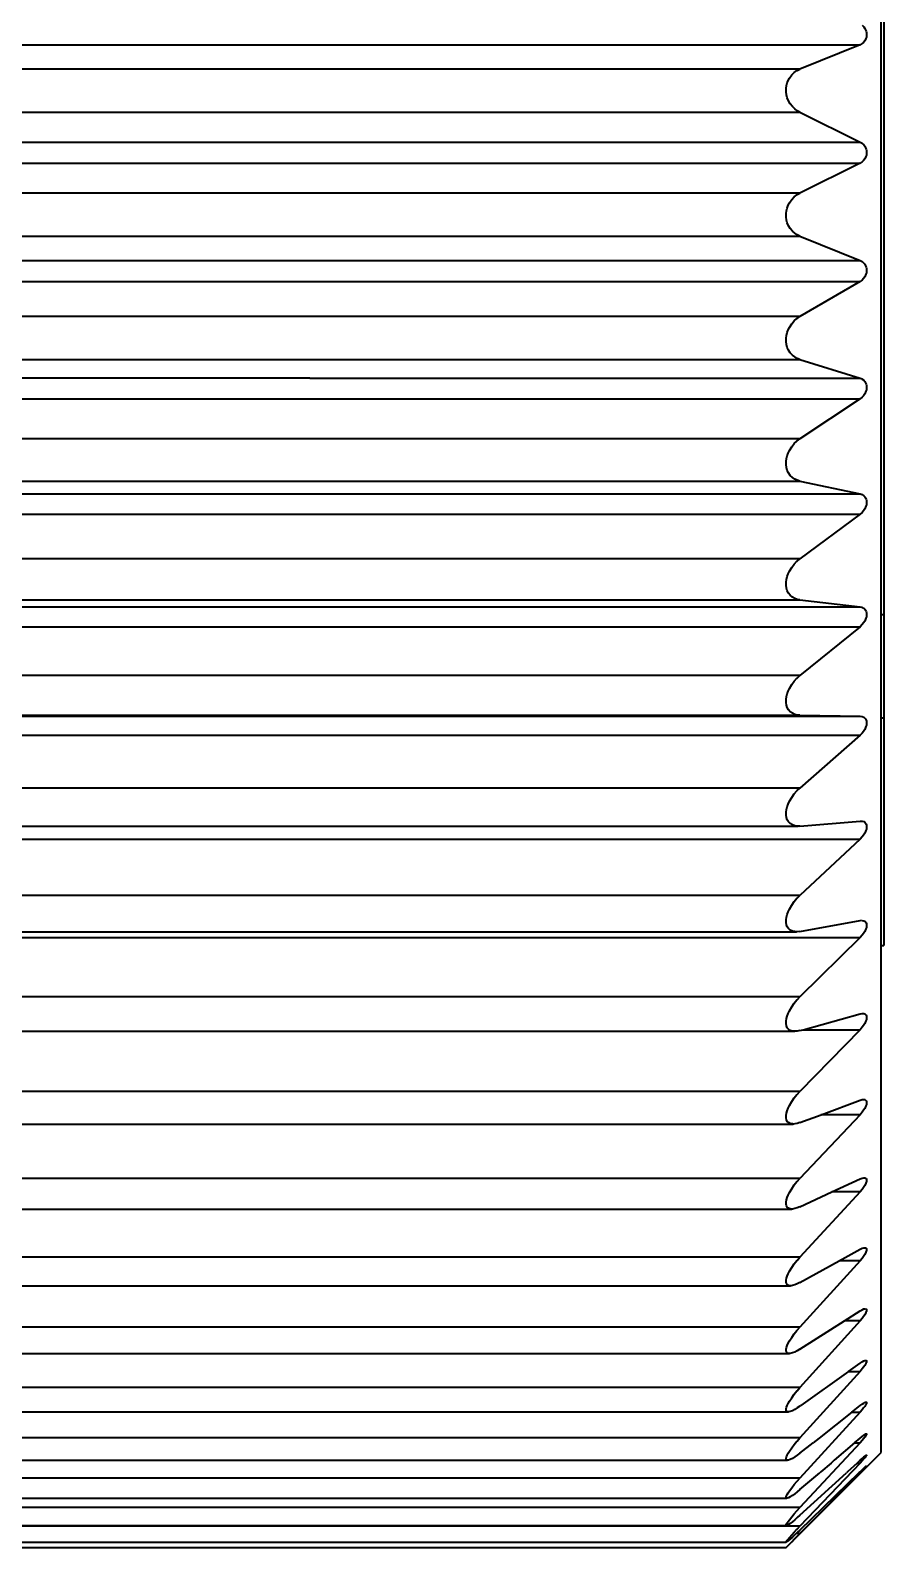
# Model space of a CAD drawing. Header units: millimetres. Extents: x 15 to 415, y 5 to 292.
# Drawn here: x 148.956 to 149.859, y 95.241 to 96.846 of the extents above; entities that cross this region are included whole.
import ezdxf

# ---------------------------------------------------------------- set-up
doc = ezdxf.new("R2010")
doc.units = ezdxf.units.MM
doc.layers.add('Geometries', color=7, linetype='Continuous')

msp = doc.modelspace()

# ---------------------------------------------------------------- linework, layer by layer
at = {"layer": 'Geometries', "linetype": 'Continuous', "lineweight": 40}
for p, q in [((149.8563, 96.228), (149.8563, 97.1883)), ((149.8588, 97.1883), (149.8588, 96.228)), ((148.6293, 96.8308), (149.8339, 96.8308)), ((149.8339, 96.8308), (149.7702, 96.805)), ((149.7702, 96.805), (148.693, 96.805)), ((149.7673, 96.8036), (149.7702, 96.805)), ((148.693, 96.7594), (149.7702, 96.7594)), ((149.7702, 96.7594), (149.8339, 96.7279)), ((148.6293, 96.7279), (149.356, 96.7279)), ((149.356, 96.7279), (149.8339, 96.7279)), ((148.6293, 96.7055), (149.8339, 96.7055)), ((149.8339, 96.7055), (149.7702, 96.674)), ((149.7702, 96.674), (148.693, 96.674)), ((149.7673, 96.6723), (149.7702, 96.674)), ((148.693, 96.6283), (149.7702, 96.6283)), ((149.7702, 96.6283), (149.8339, 96.6026)), ((148.6293, 96.6026), (149.8339, 96.6026)), ((148.6293, 96.5803), (149.8339, 96.5803)), ((149.8339, 96.5803), (149.7702, 96.5432)), ((149.7702, 96.5432), (148.693, 96.5432)), ((149.7673, 96.5413), (149.7702, 96.5432)), ((148.693, 96.4979), (149.7702, 96.4979)), ((149.7702, 96.4979), (149.8339, 96.4782)), ((149.2518, 96.4782), (148.6891, 96.4782)), ((149.2518, 96.4782), (149.8339, 96.4782)), ((148.6293, 96.4562), (149.8339, 96.4562)), ((149.8339, 96.4562), (149.7702, 96.4139)), ((149.7702, 96.4139), (148.693, 96.4139)), ((149.7673, 96.4117), (149.7702, 96.4139)), ((148.693, 96.3693), (149.7702, 96.3693)), ((149.7702, 96.3693), (149.8339, 96.3557)), ((148.6293, 96.3557), (149.8339, 96.3557)), ((148.6293, 96.3342), (149.8339, 96.3342)), ((149.8339, 96.3342), (149.7702, 96.287)), ((149.7702, 96.287), (148.693, 96.287)), ((149.7673, 96.2846), (149.7702, 96.287)), ((148.6293, 96.2362), (149.8339, 96.2362)), ((148.693, 96.2435), (149.7702, 96.2435)), ((149.7702, 96.2435), (149.8339, 96.2362)), ((149.8563, 96.228), (149.8588, 96.228)), ((149.8563, 96.1189), (149.8563, 96.228)), ((149.8588, 96.228), (149.8588, 96.1189)), ((148.6293, 96.2152), (149.8339, 96.2152)), ((149.8339, 96.2152), (149.7702, 96.1635)), ((149.7702, 96.1635), (148.693, 96.1635)), ((149.7673, 96.1609), (149.7702, 96.1635)), ((148.6293, 96.1205), (149.8338, 96.1205)), ((148.693, 96.1215), (149.7702, 96.1215)), ((149.7702, 96.1215), (149.8339, 96.1205)), ((149.8338, 96.1205), (149.8339, 96.1205)), ((149.8563, 96.1189), (149.8588, 96.1189)), ((149.8563, 95.8779), (149.8563, 96.1189)), ((149.8588, 96.1189), (149.8588, 95.8779)), ((148.6293, 96.1003), (149.8339, 96.1003)), ((149.8339, 96.1003), (149.7702, 96.0445)), ((149.7702, 96.0445), (148.693, 96.0445)), ((149.7673, 96.0418), (149.7702, 96.0445)), ((148.6946, 96.0042), (149.7685, 96.0042)), ((149.7673, 96.0043), (149.7671, 96.0043)), ((149.7702, 96.0043), (149.7685, 96.0042)), ((149.7702, 96.0043), (149.8339, 96.0096)), ((149.8339, 96.0096), (149.8347, 96.0096)), ((148.6293, 95.9904), (149.8339, 95.9904)), ((149.8339, 95.9904), (149.7702, 95.9309)), ((149.7702, 95.9309), (148.693, 95.9309)), ((149.7673, 95.928), (149.7702, 95.9309)), ((148.6965, 95.8925), (149.7666, 95.8925)), ((149.7666, 95.8925), (149.7663, 95.8925)), ((149.7673, 95.8925), (149.7666, 95.8925)), ((149.7702, 95.8928), (149.8339, 95.9044)), ((149.8339, 95.9044), (149.8356, 95.9046)), ((148.6293, 95.8863), (149.8339, 95.8863)), ((149.8339, 95.8863), (149.7702, 95.8237)), ((149.8563, 95.3417), (149.8563, 95.8779)), ((149.8563, 95.8779), (149.8588, 95.8779)), ((149.7702, 95.8237), (148.693, 95.8237)), ((149.7673, 95.8206), (149.7702, 95.8237)), ((149.7736, 95.7889), (149.8339, 95.8057)), ((149.836, 95.8061), (149.8365, 95.8061)), ((149.8365, 95.8061), (149.8377, 95.806)), ((148.6983, 95.7872), (149.7648, 95.7872)), ((149.7663, 95.7872), (149.7648, 95.7872)), ((149.8339, 95.7889), (149.7702, 95.7236)), ((149.7702, 95.788), (149.7736, 95.7889)), ((149.7735, 95.7889), (149.8339, 95.7889)), ((149.7702, 95.7236), (148.693, 95.7236)), ((149.7673, 95.7205), (149.7702, 95.7236)), ((149.7926, 95.6989), (149.8339, 95.7144)), ((149.836, 95.715), (149.8373, 95.7151)), ((149.8373, 95.7151), (149.8377, 95.7151)), ((149.8339, 95.699), (149.7702, 95.6315)), ((149.7702, 95.6906), (149.7926, 95.6989)), ((149.8339, 95.699), (149.7925, 95.699)), ((148.7, 95.6891), (149.7632, 95.6891)), ((149.7635, 95.6891), (149.7632, 95.6891)), ((149.7702, 95.6315), (148.693, 95.6315)), ((149.7673, 95.6283), (149.7702, 95.6315)), ((149.804, 95.6172), (149.8339, 95.6312)), ((149.836, 95.632), (149.8377, 95.6323)), ((149.7702, 95.6015), (149.804, 95.6172)), ((149.8339, 95.6172), (149.7702, 95.5482)), ((149.8339, 95.6172), (149.8039, 95.6172)), ((148.7015, 95.5992), (149.7617, 95.5992)), ((149.7616, 95.5992), (149.7609, 95.5992)), ((149.7618, 95.5992), (149.7616, 95.5992)), ((149.8117, 95.5443), (149.8339, 95.5566)), ((149.836, 95.5577), (149.8377, 95.5582)), ((149.7702, 95.5482), (148.693, 95.5482)), ((149.7673, 95.5449), (149.7702, 95.5482)), ((149.7702, 95.5214), (149.8117, 95.5443)), ((149.8339, 95.5443), (149.7702, 95.4743)), ((149.8339, 95.5443), (149.8116, 95.5443)), ((148.7028, 95.518), (149.7603, 95.518)), ((149.7609, 95.518), (149.7602, 95.518)), ((149.8173, 95.4809), (149.8339, 95.4915)), ((149.8389, 95.4937), (149.8393, 95.4938)), ((149.7702, 95.4743), (148.693, 95.4743)), ((149.7673, 95.471), (149.7702, 95.4743)), ((149.8339, 95.4809), (149.7702, 95.4104)), ((149.7702, 95.4509), (149.8173, 95.4809)), ((149.8339, 95.4809), (149.8172, 95.4809)), ((148.7041, 95.4463), (149.7591, 95.4463)), ((149.759, 95.4463), (149.7584, 95.4463)), ((149.7595, 95.4463), (149.759, 95.4463)), ((149.8339, 95.4274), (149.7702, 95.357)), ((149.8216, 95.4274), (149.7711, 95.3912)), ((149.8216, 95.4274), (149.8339, 95.4362)), ((149.8216, 95.4274), (149.8339, 95.4274)), ((149.8398, 95.4391), (149.8401, 95.4391)), ((149.7702, 95.4104), (148.693, 95.4104)), ((149.7673, 95.407), (149.7702, 95.4104)), ((149.8401, 95.3949), (149.8402, 95.3949)), ((148.7052, 95.3846), (149.758, 95.3846)), ((149.7702, 95.3906), (149.7711, 95.3912)), ((149.8339, 95.3843), (149.7702, 95.3145)), ((149.8251, 95.3842), (149.7904, 95.3568)), ((149.8251, 95.3842), (149.8339, 95.3912)), ((149.8251, 95.3843), (149.8339, 95.3843)), ((149.8404, 95.3614), (149.8405, 95.3614)), ((149.8405, 95.3614), (149.8406, 95.3614)), ((149.7702, 95.357), (148.693, 95.357)), ((149.7673, 95.3537), (149.7702, 95.357)), ((149.7702, 95.3409), (149.7841, 95.3519)), ((149.8339, 95.3519), (149.7702, 95.2833)), ((149.7904, 95.3568), (149.7841, 95.3519)), ((149.8281, 95.3519), (149.8066, 95.3334)), ((149.828, 95.3519), (149.8339, 95.3519)), ((149.8281, 95.3519), (149.8339, 95.3568)), ((148.706, 95.3335), (149.7571, 95.3335)), ((149.7556, 95.241), (149.8563, 95.3417)), ((149.7572, 95.3335), (149.7571, 95.3335)), ((149.8339, 95.3305), (149.7702, 95.2637)), ((149.8031, 95.3304), (149.7923, 95.3212)), ((149.8066, 95.3334), (149.8031, 95.3304)), ((149.8307, 95.3305), (149.8205, 95.3212)), ((149.8306, 95.3305), (149.8339, 95.3305)), ((149.8307, 95.3305), (149.8339, 95.3335)), ((149.8407, 95.3389), (149.8408, 95.3389)), ((149.7702, 95.3145), (148.693, 95.3145)), ((149.7673, 95.3113), (149.7702, 95.3145)), ((149.7702, 95.2596), (149.8328, 95.3203)), ((149.8339, 95.3202), (149.7702, 95.2558)), ((149.7702, 95.2752), (149.8194, 95.3202)), ((149.7702, 95.3024), (149.7911, 95.3202)), ((149.7923, 95.3212), (149.7911, 95.3202)), ((149.8205, 95.3212), (149.8194, 95.3202)), ((149.8328, 95.3203), (149.8339, 95.3212)), ((149.8328, 95.3202), (149.8339, 95.3202)), ((149.8408, 95.3276), (149.8408, 95.3276)), ((149.7702, 95.2833), (148.693, 95.2833)), ((148.7067, 95.2932), (149.7565, 95.2932)), ((149.7564, 95.2932), (149.7562, 95.2932)), ((149.7568, 95.2933), (149.7564, 95.2932)), ((149.7673, 95.2802), (149.7702, 95.2833)), ((149.7702, 95.2637), (148.693, 95.2637)), ((148.7072, 95.2643), (149.756, 95.2643)), ((149.756, 95.2643), (149.7559, 95.2643)), ((149.7702, 95.2558), (149.7662, 95.2558)), ((149.7673, 95.2606), (149.7702, 95.2637)), ((149.7674, 95.253), (149.7702, 95.2558)), ((148.7075, 95.2468), (149.7557, 95.2468)), ((148.7076, 95.241), (149.7556, 95.241)), ((149.756, 95.2469), (149.7556, 95.2468))]:
    msp.add_line(p, q, dxfattribs=at)
at = {"layer": 'Geometries', "linetype": 'Continuous', "lineweight": 40, "flags": 128}
for points in [[(149.836, 96.8515), (149.8378, 96.8497), (149.8388, 96.8482), (149.8397, 96.8466), (149.8402, 96.8451), (149.8406, 96.8435), (149.8408, 96.8418), (149.8408, 96.8401), (149.8405, 96.8387), (149.8401, 96.8374), (149.8389, 96.8349), (149.8376, 96.8333), (149.8361, 96.832), (149.8339, 96.8308)], [(149.7702, 96.7594), (149.7674, 96.761), (149.7647, 96.763), (149.7622, 96.7655), (149.76, 96.7683), (149.7581, 96.7716), (149.7569, 96.7746), (149.756, 96.7778), (149.7556, 96.7812), (149.7556, 96.7846), (149.756, 96.7876), (149.7567, 96.7904), (149.7578, 96.7932), (149.7591, 96.7956), (149.7615, 96.7989), (149.7643, 96.8016), (149.7671, 96.8036), (149.7673, 96.8036)], [(149.8339, 96.7279), (149.8359, 96.7266), (149.836, 96.7265)], [(149.836, 96.7265), (149.8378, 96.7248), (149.8388, 96.7234), (149.8397, 96.7218), (149.8402, 96.7204), (149.8406, 96.7188), (149.8408, 96.7172), (149.8408, 96.7155), (149.8405, 96.714), (149.8401, 96.7126), (149.8389, 96.71), (149.8376, 96.7083), (149.8361, 96.7069), (149.8339, 96.7055)], [(149.7702, 96.6283), (149.7674, 96.6297), (149.7647, 96.6314), (149.7622, 96.6337), (149.76, 96.6363), (149.7581, 96.6394), (149.7569, 96.6423), (149.756, 96.6454), (149.7556, 96.6488), (149.7556, 96.6522), (149.756, 96.6552), (149.7567, 96.6581), (149.7578, 96.661), (149.7591, 96.6635), (149.7615, 96.667), (149.7643, 96.6699), (149.7671, 96.6722), (149.7673, 96.6723)], [(149.8339, 96.6026), (149.8359, 96.6015), (149.836, 96.6014)], [(149.836, 96.6014), (149.8378, 96.5999), (149.8388, 96.5986), (149.8397, 96.5971), (149.8402, 96.5957), (149.8406, 96.5941), (149.8408, 96.5925), (149.8408, 96.5909), (149.8405, 96.5894), (149.8401, 96.588), (149.8389, 96.5852), (149.8376, 96.5834), (149.8361, 96.5819), (149.8339, 96.5803)], [(149.7702, 96.4979), (149.7674, 96.499), (149.7647, 96.5006), (149.7622, 96.5025), (149.76, 96.5049), (149.7581, 96.5078), (149.7569, 96.5106), (149.756, 96.5136), (149.7556, 96.5169), (149.7556, 96.5203), (149.756, 96.5233), (149.7567, 96.5263), (149.7578, 96.5292), (149.7591, 96.5319), (149.7615, 96.5356), (149.7643, 96.5387), (149.7671, 96.5412), (149.7673, 96.5413)], [(149.8339, 96.4782), (149.8359, 96.4773), (149.836, 96.4772)], [(149.836, 96.4772), (149.8378, 96.4759), (149.8388, 96.4747), (149.8397, 96.4733), (149.8402, 96.4719), (149.8406, 96.4705), (149.8408, 96.4689), (149.8408, 96.4672), (149.8405, 96.4658), (149.8401, 96.4643), (149.8389, 96.4615), (149.8376, 96.4596), (149.8361, 96.458), (149.8339, 96.4562)], [(149.7702, 96.3693), (149.7674, 96.3701), (149.7647, 96.3714), (149.7622, 96.3731), (149.76, 96.3753), (149.7581, 96.378), (149.7569, 96.3806), (149.756, 96.3835), (149.7556, 96.3867), (149.7556, 96.39), (149.756, 96.393), (149.7567, 96.396), (149.7578, 96.3989), (149.7591, 96.4017), (149.7615, 96.4055), (149.7643, 96.4089), (149.7671, 96.4116), (149.7673, 96.4117)], [(149.8339, 96.3557), (149.8359, 96.355), (149.836, 96.355)], [(149.836, 96.355), (149.8378, 96.3538), (149.8388, 96.3527), (149.8397, 96.3514), (149.8402, 96.3502), (149.8406, 96.3488), (149.8408, 96.3472), (149.8408, 96.3456), (149.8405, 96.3441), (149.8401, 96.3427), (149.8389, 96.3398), (149.8376, 96.3379), (149.8361, 96.3361), (149.8339, 96.3342)], [(149.7702, 96.2435), (149.7674, 96.2441), (149.7647, 96.245), (149.7622, 96.2465), (149.76, 96.2484), (149.7581, 96.2508), (149.7569, 96.2532), (149.756, 96.256), (149.7556, 96.2591), (149.7556, 96.2623), (149.756, 96.2653), (149.7567, 96.2683), (149.7578, 96.2712), (149.7591, 96.2741), (149.7615, 96.278), (149.7643, 96.2815), (149.7671, 96.2845), (149.7673, 96.2846)], [(149.8339, 96.2362), (149.8359, 96.2357), (149.836, 96.2356)], [(149.836, 96.2356), (149.8378, 96.2347), (149.8388, 96.2337), (149.8397, 96.2326), (149.8402, 96.2314), (149.8406, 96.23), (149.8408, 96.2286), (149.8408, 96.227), (149.8405, 96.2255), (149.8401, 96.2241), (149.8389, 96.2212), (149.8376, 96.2192), (149.8361, 96.2174), (149.8339, 96.2152)], [(149.7702, 96.1215), (149.7674, 96.1218), (149.7647, 96.1224), (149.7622, 96.1236), (149.76, 96.1252), (149.7581, 96.1274), (149.7569, 96.1296), (149.756, 96.1322), (149.7556, 96.1351), (149.7556, 96.1383), (149.756, 96.1412), (149.7567, 96.1441), (149.7578, 96.1471), (149.7591, 96.15), (149.7615, 96.1541), (149.7643, 96.1577), (149.7671, 96.1608), (149.7673, 96.1609)], [(149.8339, 96.1205), (149.8359, 96.1202), (149.836, 96.1202)], [(149.836, 96.1202), (149.8378, 96.1194), (149.8388, 96.1186), (149.8397, 96.1176), (149.8402, 96.1165), (149.8406, 96.1152), (149.8408, 96.1138), (149.8408, 96.1123), (149.8405, 96.1109), (149.8401, 96.1095), (149.8389, 96.1066), (149.8376, 96.1045), (149.8361, 96.1026), (149.8339, 96.1003)], [(149.7671, 96.0043), (149.7647, 96.0047), (149.7622, 96.0055), (149.76, 96.0069), (149.7581, 96.0088), (149.7569, 96.0108), (149.756, 96.0132), (149.7556, 96.0159), (149.7556, 96.0189), (149.756, 96.0218), (149.7567, 96.0246), (149.7578, 96.0276), (149.7591, 96.0305), (149.7615, 96.0346), (149.7643, 96.0384), (149.7671, 96.0416), (149.7673, 96.0418)], [(149.7685, 96.0042), (149.7674, 96.0043), (149.7673, 96.0043)], [(149.836, 96.0095), (149.8378, 96.009), (149.8388, 96.0083), (149.8397, 96.0074), (149.8402, 96.0064), (149.8406, 96.0053), (149.8408, 96.0039), (149.8408, 96.0025), (149.8405, 96.0011), (149.8401, 95.9997), (149.8389, 95.9968), (149.8376, 95.9947), (149.8361, 95.9928), (149.8339, 95.9904)], [(149.8347, 96.0096), (149.8359, 96.0095), (149.836, 96.0095)], [(149.7663, 95.8925), (149.7647, 95.8926), (149.7622, 95.8931), (149.76, 95.8942), (149.7581, 95.8958), (149.7569, 95.8976), (149.756, 95.8998), (149.7556, 95.9023), (149.7556, 95.9052), (149.756, 95.9079), (149.7567, 95.9107), (149.7578, 95.9136), (149.7591, 95.9165), (149.7615, 95.9206), (149.7643, 95.9245), (149.7671, 95.9279), (149.7673, 95.928)], [(149.7702, 95.8928), (149.7674, 95.8925), (149.7673, 95.8925)], [(149.836, 95.9045), (149.8378, 95.9042), (149.8388, 95.9037), (149.8397, 95.9029), (149.8402, 95.9021), (149.8406, 95.901), (149.8408, 95.8998), (149.8408, 95.8984), (149.8405, 95.8971), (149.8401, 95.8957), (149.8389, 95.8929), (149.8376, 95.8908), (149.8361, 95.8888), (149.8339, 95.8863)], [(149.8356, 95.9046), (149.8359, 95.9045), (149.836, 95.9045)], [(149.7645, 95.7872), (149.7622, 95.7874), (149.76, 95.7882), (149.7581, 95.7895), (149.7569, 95.791), (149.756, 95.7929), (149.7556, 95.7953), (149.7556, 95.798), (149.756, 95.8006), (149.7567, 95.8033), (149.7578, 95.8061), (149.7591, 95.8089), (149.7615, 95.8131), (149.7643, 95.817), (149.7671, 95.8205), (149.7673, 95.8206)], [(149.8339, 95.8057), (149.8359, 95.8061), (149.836, 95.8061)], [(149.8377, 95.806), (149.8378, 95.806), (149.8388, 95.8056), (149.8397, 95.805), (149.8402, 95.8043), (149.8406, 95.8033), (149.8408, 95.8022), (149.8408, 95.8009), (149.8405, 95.7997), (149.8401, 95.7984), (149.8389, 95.7956), (149.8376, 95.7935), (149.8361, 95.7915), (149.8339, 95.7889)], [(149.7648, 95.7872), (149.7647, 95.7872), (149.7645, 95.7872)], [(149.7702, 95.788), (149.7674, 95.7874), (149.7663, 95.7872)], [(149.7618, 95.6892), (149.76, 95.6896), (149.7581, 95.6906), (149.7569, 95.6919), (149.756, 95.6935), (149.7556, 95.6957), (149.7556, 95.6982), (149.756, 95.7006), (149.7567, 95.7032), (149.7578, 95.7059), (149.7591, 95.7087), (149.7615, 95.7128), (149.7643, 95.7168), (149.7671, 95.7203), (149.7673, 95.7205)], [(149.8377, 95.7151), (149.8378, 95.7151), (149.8388, 95.7149), (149.8397, 95.7144), (149.8402, 95.7138), (149.8406, 95.713), (149.8408, 95.712), (149.8408, 95.7108), (149.8405, 95.7096), (149.8401, 95.7084), (149.8389, 95.7057), (149.8376, 95.7036), (149.8361, 95.7016), (149.8339, 95.699)], [(149.8339, 95.7144), (149.8359, 95.715), (149.836, 95.715)], [(149.7632, 95.6891), (149.7622, 95.6892), (149.7618, 95.6892)], [(149.7702, 95.6906), (149.7674, 95.6897), (149.7647, 95.6892), (149.7635, 95.6891)], [(149.7609, 95.5992), (149.76, 95.5993), (149.7581, 95.6), (149.7569, 95.601), (149.756, 95.6024), (149.7556, 95.6043), (149.7556, 95.6065), (149.756, 95.6088), (149.7567, 95.6113), (149.7578, 95.6139), (149.7591, 95.6166), (149.7615, 95.6206), (149.7643, 95.6246), (149.7671, 95.6282), (149.7673, 95.6283)], [(149.8389, 95.6322), (149.8397, 95.6319), (149.8402, 95.6315), (149.8406, 95.6308), (149.8408, 95.6299), (149.8408, 95.6288), (149.8405, 95.6277), (149.8401, 95.6265), (149.8389, 95.6239), (149.8376, 95.6219), (149.8361, 95.6199), (149.8339, 95.6172)], [(149.8339, 95.6312), (149.8359, 95.632), (149.836, 95.632)], [(149.8377, 95.6323), (149.8378, 95.6323), (149.8381, 95.6323)], [(149.8381, 95.6323), (149.8388, 95.6322), (149.8389, 95.6322)], [(149.7702, 95.6015), (149.7674, 95.6003), (149.7647, 95.5996), (149.7622, 95.5992), (149.7618, 95.5992)], [(149.8389, 95.5583), (149.8397, 95.5582), (149.8402, 95.5578), (149.8406, 95.5573), (149.8408, 95.5565), (149.8408, 95.5555), (149.8405, 95.5546), (149.8401, 95.5535), (149.8389, 95.551), (149.8376, 95.549), (149.8361, 95.547), (149.8339, 95.5443)], [(149.8339, 95.5566), (149.8359, 95.5576), (149.836, 95.5577)], [(149.8377, 95.5582), (149.8378, 95.5582), (149.8387, 95.5583)], [(149.8387, 95.5583), (149.8388, 95.5583), (149.8389, 95.5583)], [(149.7595, 95.5181), (149.7581, 95.5183), (149.7569, 95.5191), (149.756, 95.5202), (149.7556, 95.5218), (149.7556, 95.5239), (149.756, 95.5259), (149.7567, 95.5282), (149.7578, 95.5307), (149.7591, 95.5333), (149.7615, 95.5373), (149.7643, 95.5412), (149.7671, 95.5448), (149.7673, 95.5449)], [(149.7602, 95.518), (149.76, 95.518), (149.7595, 95.5181)], [(149.7702, 95.5214), (149.7674, 95.52), (149.7647, 95.5189), (149.7622, 95.5182), (149.7609, 95.518)], [(149.8401, 95.4936), (149.8402, 95.4935), (149.8406, 95.4931), (149.8408, 95.4925), (149.8408, 95.4916), (149.8405, 95.4908), (149.8401, 95.4898), (149.8389, 95.4874), (149.8376, 95.4855), (149.8361, 95.4835), (149.8339, 95.4809)], [(149.8339, 95.4915), (149.8359, 95.4927), (149.836, 95.4927)], [(149.836, 95.4927), (149.8378, 95.4935), (149.8388, 95.4937), (149.8389, 95.4937)], [(149.8393, 95.4938), (149.8397, 95.4937), (149.8401, 95.4936)], [(149.7584, 95.4463), (149.7581, 95.4464), (149.7569, 95.4468), (149.756, 95.4477), (149.7556, 95.449), (149.7556, 95.4508), (149.756, 95.4527), (149.7567, 95.4548), (149.7578, 95.4571), (149.7591, 95.4596), (149.7615, 95.4634), (149.7643, 95.4672), (149.7671, 95.4708), (149.7673, 95.471)], [(149.7702, 95.4509), (149.7674, 95.4492), (149.7647, 95.4479), (149.7622, 95.4469), (149.76, 95.4464), (149.7595, 95.4463)], [(149.8401, 95.4391), (149.8402, 95.4391), (149.8406, 95.4388), (149.8408, 95.4383), (149.8408, 95.4376), (149.8405, 95.4368), (149.8401, 95.4359), (149.8389, 95.4337), (149.8376, 95.4319), (149.8361, 95.43), (149.8339, 95.4274)], [(149.8339, 95.4362), (149.8359, 95.4375), (149.836, 95.4376)], [(149.836, 95.4376), (149.8378, 95.4386), (149.8388, 95.439), (149.8389, 95.439)], [(149.8389, 95.439), (149.8397, 95.4391), (149.8398, 95.4391)], [(149.758, 95.3846), (149.7569, 95.3848), (149.756, 95.3854), (149.7556, 95.3864), (149.7556, 95.3879), (149.756, 95.3896), (149.7567, 95.3915), (149.7578, 95.3936), (149.7591, 95.3959), (149.7615, 95.3996), (149.7643, 95.4034), (149.7671, 95.4069), (149.7673, 95.407)], [(149.8404, 95.3949), (149.8406, 95.3948), (149.8408, 95.3944), (149.8408, 95.3939), (149.8405, 95.3932), (149.8401, 95.3924), (149.8389, 95.3904), (149.8376, 95.3887), (149.8361, 95.3868), (149.8339, 95.3843)], [(149.836, 95.3928), (149.8378, 95.3939), (149.8388, 95.3945), (149.8397, 95.3948), (149.8401, 95.3949)], [(149.8402, 95.3949), (149.8402, 95.3949), (149.8404, 95.3949)], [(149.7584, 95.3846), (149.7581, 95.3846), (149.758, 95.3846)], [(149.7702, 95.3906), (149.7674, 95.3887), (149.7647, 95.387), (149.7622, 95.3858), (149.76, 95.385), (149.7584, 95.3846)], [(149.8339, 95.3912), (149.8359, 95.3927), (149.836, 95.3928)], [(149.8406, 95.3614), (149.8406, 95.3614), (149.8408, 95.3612), (149.8408, 95.3608), (149.8405, 95.3602), (149.8401, 95.3595), (149.8389, 95.3577), (149.8376, 95.3561), (149.8361, 95.3544), (149.8339, 95.3519)], [(149.836, 95.3586), (149.8378, 95.36), (149.8388, 95.3607), (149.8397, 95.3612), (149.8402, 95.3614), (149.8404, 95.3614)], [(149.7568, 95.3335), (149.756, 95.3338), (149.7556, 95.3345), (149.7556, 95.3357), (149.756, 95.3371), (149.7567, 95.3388), (149.7578, 95.3408), (149.7591, 95.343), (149.7615, 95.3464), (149.7643, 95.35), (149.7671, 95.3535), (149.7673, 95.3537)], [(149.8339, 95.3568), (149.8359, 95.3586), (149.836, 95.3586)], [(149.7571, 95.3335), (149.7569, 95.3335), (149.7568, 95.3335)], [(149.7702, 95.3409), (149.7674, 95.3388), (149.7647, 95.3369), (149.7622, 95.3354), (149.76, 95.3343), (149.7581, 95.3336), (149.7572, 95.3335)], [(149.8408, 95.3389), (149.8408, 95.3389), (149.8408, 95.3386), (149.8405, 95.3382), (149.8401, 95.3376), (149.8389, 95.336), (149.8376, 95.3345), (149.8361, 95.3329), (149.8339, 95.3305)], [(149.8339, 95.3335), (149.8359, 95.3353), (149.836, 95.3354)], [(149.836, 95.3354), (149.8378, 95.3369), (149.8388, 95.3378), (149.8397, 95.3384), (149.8402, 95.3388), (149.8406, 95.3389), (149.8407, 95.3389)], [(149.8408, 95.3276), (149.8408, 95.3275), (149.8405, 95.3272), (149.8401, 95.3268), (149.8389, 95.3254), (149.8376, 95.3241), (149.8361, 95.3225), (149.8339, 95.3202)], [(149.8339, 95.3212), (149.8359, 95.3232), (149.836, 95.3233)], [(149.836, 95.3233), (149.8378, 95.325), (149.8388, 95.326), (149.8397, 95.3268), (149.8402, 95.3272), (149.8406, 95.3275), (149.8408, 95.3276)], [(149.8408, 95.3276), (149.8408, 95.3276), (149.8408, 95.3276)], [(149.7562, 95.2932), (149.756, 95.2933), (149.7556, 95.2937), (149.7556, 95.2947), (149.756, 95.2958), (149.7567, 95.2973), (149.7578, 95.2991), (149.7591, 95.301), (149.7615, 95.3043), (149.7643, 95.3077), (149.7671, 95.3111), (149.7673, 95.3113)], [(149.7702, 95.3024), (149.7674, 95.3), (149.7647, 95.2979), (149.7622, 95.2961), (149.76, 95.2947), (149.7581, 95.2937), (149.7569, 95.2933), (149.7568, 95.2933)], [(149.7556, 95.265), (149.7556, 95.265), (149.756, 95.266), (149.7567, 95.2672), (149.7578, 95.2687), (149.7591, 95.2705), (149.7615, 95.2735), (149.7643, 95.2768), (149.7671, 95.28), (149.7673, 95.2802)], [(149.7559, 95.2643), (149.7556, 95.2644), (149.7556, 95.265)], [(149.7702, 95.2752), (149.7674, 95.2727), (149.7647, 95.2704), (149.7622, 95.2683), (149.76, 95.2666), (149.7581, 95.2653), (149.7569, 95.2646), (149.756, 95.2643), (149.756, 95.2643)], [(149.7555, 95.241), (149.7556, 95.241), (149.756, 95.2414), (149.7567, 95.2421), (149.7577, 95.2432), (149.7591, 95.2446), (149.7615, 95.247), (149.7643, 95.2498), (149.7671, 95.2527), (149.7674, 95.253)], [(149.7556, 95.2471), (149.7556, 95.2471), (149.756, 95.2478), (149.7567, 95.2488), (149.7578, 95.2501), (149.7591, 95.2516), (149.7615, 95.2544), (149.7643, 95.2574), (149.7671, 95.2605), (149.7673, 95.2606)], [(149.7661, 95.2558), (149.7647, 95.2544), (149.7622, 95.2521), (149.76, 95.2501), (149.7581, 95.2485), (149.7569, 95.2476), (149.756, 95.247), (149.756, 95.2469)], [(149.7702, 95.2596), (149.7674, 95.2569), (149.7661, 95.2558)], [(149.7556, 95.2468), (149.7556, 95.2468), (149.7556, 95.2471)]]:
    msp.add_lwpolyline(points, dxfattribs=at)

doc.saveas('drawing.dxf')
